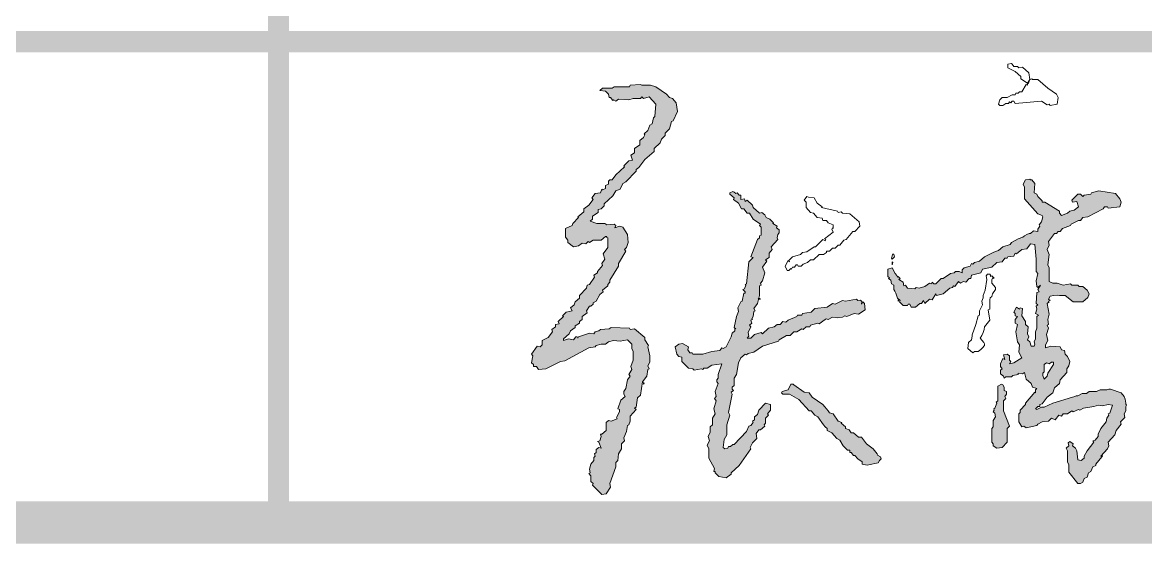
# Model space of a CAD drawing. Extents: x 1188826 to 1909461, y 608442 to 1651179.
# Drawn here: x 1861625 to 1863493, y 1017867 to 1018734 of the extents above; entities that cross this region are included whole.
import ezdxf

# ---------------------------------------------------------------- set-up
doc = ezdxf.new("R2010")
doc.units = 0
doc.header["$LTSCALE"] = 1000
doc.header["$MEASUREMENT"] = 0
doc.layers.add('WALL', color=9, linetype='Continuous', lineweight=40)
doc.layers.add('签名', color=7, linetype='Continuous', lineweight=18)
doc.layers.add('图框', color=140, linetype='Continuous')

# ---------------------------------------------------------------- blocks, each defined once
blk = doc.blocks.new('21414122312')
at = {"layer": '签名'}
h = blk.add_hatch(color=2, dxfattribs=at)
h.dxf.hatch_style = 1
h.paths.add_polyline_path([(5016, 7091.1), (5026.9, 7092.3), (5028.1, 7094.7), (5036.6, 7097.1), (5043.9, 7097.1), (5048.7, 7100.7), (5057.2, 7103.1), (5068.1, 7101.9), (5080.2, 7104.4), (5087.4, 7097.1), (5087.4, 7089.8), (5089.8, 7085), (5089.8, 7070.5), (5086.2, 7059.6), (5087.4, 7054.8), (5082.6, 7046.3), (5085, 7043.9), (5080.2, 7037.8), (5077.7, 7023.3), (5074.1, 7018.5), (5074.1, 7013.6), (5076.5, 7010), (5069.3, 7004), (5064.4, 6989.4), (5066.9, 6988.2), (5066.9, 6984.6), (5062, 6974.9), (5063.2, 6972.5), (5053.5, 6968.9), (5048.7, 6970.1), (5045.1, 6966.5), (5045.1, 6953.2), (5035.9, 6945.5), (5036.6, 6943.5), (5033.2, 6933.2), (5036.6, 6924.1), (5033, 6925.3), (5028.1, 6921.7), (5028.1, 6916.9), (5025.7, 6914.5), (5026.9, 6910.8), (5024.5, 6908.4), (5024.5, 6903.6), (5019.7, 6897.5), (5017.3, 6889), (5018.5, 6883), (5016, 6881.8), (5019.7, 6878.2), (5019.7, 6868.5), (5023.3, 6864.9), (5022.1, 6862.4), (5037.8, 6846.7), (5045.1, 6847.9), (5052.3, 6858.8), (5051.1, 6864.9), (5060.8, 6892.7), (5060.8, 6899.9), (5064.4, 6903.6), (5065.6, 6914.5), (5070.5, 6922.9), (5070.5, 6931.4), (5075.3, 6936.2), (5074.1, 6941.1), (5078.9, 6951.9), (5080.2, 6961.6), (5082.6, 6962.8), (5085, 6968.9), (5085, 6977.3), (5094.7, 6988.2), (5092.3, 6990.7), (5094.7, 6991.9), (5097.1, 7007.6), (5101.9, 7012.4), (5105.6, 7034.2), (5112.8, 7043.9), (5114, 7054.8), (5116.4, 7056), (5114, 7060.8), (5117.7, 7066.9), (5117.7, 7077.7), (5114, 7092.3), (5115.2, 7094.7), (5109.2, 7104.4), (5109.2, 7108), (5092.3, 7122.5), (5085, 7121.3), (5083.8, 7123.7), (5053.5, 7124.9), (5049.9, 7122.5), (5035.4, 7121.3), (5033, 7118.9), (5026.9, 7117.7), (5024.5, 7114), (5017.3, 7115.2), (4999.1, 7109.2), (4997.9, 7106.8), (4996.7, 7109.2), (4994.3, 7109.2), (4990.6, 7104.4), (4982.2, 7105.6), (4973.7, 7103.1), (4973.7, 7105.6), (4983.4, 7114), (4985.8, 7118.9), (4993.1, 7124.9), (4993.1, 7127.3), (5000.3, 7132.2), (5000.3, 7134.6), (5005.2, 7138.2), (5005.2, 7143.1), (5013.6, 7149.1), (5012.4, 7152.7), (5017.3, 7160), (5019.7, 7160), (5023.3, 7163.6), (5023.3, 7166), (5028.1, 7168.5), (5034.2, 7179.4), (5040.2, 7184.2), (5039, 7186.6), (5047.5, 7193.9), (5047.5, 7196.3), (5051.1, 7199.9), (5051.1, 7203.5), (5065.6, 7226.5), (5065.6, 7231.4), (5077.7, 7251.9), (5075.3, 7254.3), (5078.9, 7258), (5081.4, 7266.4), (5080.2, 7279.7), (5072.9, 7291.8), (5066.9, 7293.1), (5059.6, 7290.6), (5060.8, 7294.3), (5058.4, 7296.7), (5046.3, 7295.5), (5042.7, 7297.9), (5029.4, 7297.9), (5018.5, 7301.5), (5022.1, 7305.2), (5022.1, 7310), (5031.8, 7316), (5031.8, 7320.9), (5036.6, 7322.1), (5041.4, 7326.9), (5041.4, 7330.6), (5056, 7343.9), (5060.8, 7352.3), (5068.1, 7354.7), (5072.9, 7364.4), (5077.7, 7366.8), (5094.7, 7385), (5094.7, 7387.4), (5099.5, 7391), (5109.2, 7404.3), (5124.9, 7417.6), (5124.9, 7422.5), (5134.6, 7432.2), (5137, 7438.2), (5143.1, 7444.3), (5143.1, 7447.9), (5150.3, 7455.1), (5153.9, 7467.2), (5156.4, 7468.4), (5163.6, 7484.2), (5161.2, 7498.7), (5155.2, 7505.9), (5150.3, 7507.2), (5145.5, 7513.2), (5127.3, 7525.3), (5118.9, 7527.7), (5104.3, 7527.7), (5101.9, 7528.9), (5085, 7527.7), (5083.8, 7525.3), (5058.4, 7525.3), (5054.8, 7522.9), (5039, 7522.9), (5034.2, 7519.3), (5043.9, 7518), (5048.7, 7513.2), (5049.9, 7507.2), (5052.3, 7507.2), (5056, 7502.3), (5057.2, 7503.5), (5060.8, 7501.1), (5065.6, 7504.7), (5082.6, 7503.5), (5089.8, 7505.9), (5101.9, 7505.9), (5104.3, 7508.4), (5106.8, 7505.9), (5116.4, 7508.4), (5127.3, 7496.3), (5126.1, 7475.7), (5123.7, 7473.3), (5121.3, 7463.6), (5117.7, 7461.2), (5114, 7452.7), (5108, 7446.7), (5109.2, 7445.5), (5106.8, 7440.6), (5100.7, 7435.8), (5100.7, 7428.5), (5092.3, 7422.5), (5092.3, 7415.2), (5086.2, 7411.6), (5088.6, 7403.1), (5082.6, 7401.9), (5074.1, 7393.5), (5075.3, 7392.2), (5060.8, 7378.9), (5054.8, 7370.5), (5051.1, 7370.5), (5048.7, 7368.1), (5048.7, 7363.2), (5043.9, 7360.8), (5043.9, 7356), (5036.9, 7352.5), (5035.4, 7348.7), (5026.9, 7347.5), (5020.9, 7340.2), (5023.3, 7337.8), (5016, 7328.1), (5007.6, 7322.1), (5007.6, 7317.2), (4997.9, 7308.8), (4999.1, 7307.6), (4989.4, 7297.9), (4988.2, 7294.3), (4977.3, 7289.4), (4977.3, 7274.9), (4981, 7270.1), (4981, 7266.4), (4990.6, 7259.2), (4999.1, 7260.4), (5005.2, 7265.2), (5011.2, 7264), (5014.8, 7267.7), (5017.3, 7266.4), (5023.3, 7270.1), (5036.6, 7270.1), (5043.9, 7276.1), (5046.3, 7276.1), (5045.1, 7274.9), (5047.5, 7273.7), (5047.5, 7258), (5040.2, 7247.1), (5042.7, 7238.6), (5037.8, 7231.4), (5039, 7227.7), (5030.6, 7218.1), (5030.6, 7215.6), (5024.5, 7212), (5025.7, 7208.4), (5017.3, 7196.3), (5013.6, 7195.1), (5012.4, 7190.2), (5000.3, 7178.1), (5000.3, 7173.3), (4993.1, 7167.3), (4991.9, 7162.4), (4985.8, 7157.6), (4988.2, 7152.7), (4978.6, 7150.3), (4972.5, 7144.3), (4973.7, 7143.1), (4965.2, 7134.6), (4966.5, 7131), (4960.4, 7129.8), (4960.4, 7126.1), (4954.4, 7121.3), (4955.6, 7117.7), (4948.3, 7108), (4938.6, 7103.1), (4938.6, 7095.9), (4935, 7092.3), (4930.2, 7093.5), (4920.5, 7080.2), (4922.9, 7077.7), (4920.5, 7065.7), (4924.1, 7063.2), (4924.1, 7059.6), (4929, 7059.6), (4932.6, 7054.8), (4944.7, 7056), (4968.9, 7068.1), (4976.1, 7069.3)])
h = blk.add_hatch(color=2, dxfattribs=at)
h.dxf.hatch_style = 1
h.paths.add_polyline_path([(5796.7, 7284.6), (5800.3, 7284.6), (5804, 7289.4), (5817.3, 7294.3), (5818.5, 7296.7), (5830.6, 7302.7), (5834.2, 7302.7), (5837.8, 7307.6), (5846.3, 7308.8), (5871.7, 7322.1), (5874.1, 7325.7), (5879, 7325.7), (5880.2, 7323.3), (5899.5, 7325.7), (5901.9, 7333), (5899.5, 7339), (5892.3, 7347.5), (5864.4, 7352.3), (5852.3, 7348.7), (5851.1, 7346.3), (5840.2, 7345.1), (5837.8, 7342.6), (5834.2, 7346.3), (5829.4, 7346.3), (5819.7, 7336.6), (5820.9, 7333), (5828.2, 7334.2), (5830.6, 7325.7), (5823.3, 7319.7), (5816.1, 7318.5), (5812.4, 7314.8), (5802.7, 7311.2), (5799.1, 7314.8), (5799.1, 7318.5), (5774.9, 7333), (5770.1, 7333), (5770.1, 7335.4), (5762.8, 7342.6), (5761.6, 7346.3), (5756.8, 7348.7), (5758, 7364.4), (5753.2, 7370.5), (5750.7, 7370.5), (5749.5, 7371.7), (5742.3, 7370.5), (5738.6, 7363.2), (5741.1, 7358.4), (5741.1, 7339), (5762.8, 7313.6), (5770.1, 7311.2), (5771.3, 7308.8), (5768.9, 7300.3), (5765.3, 7295.5), (5766.5, 7293.1), (5762.8, 7288.2), (5762.8, 7284.6), (5755.6, 7285.8), (5750.7, 7281), (5748.8, 7281.1), (5744.7, 7279.7), (5741.1, 7277.3), (5737.9, 7275.1), (5730.2, 7272.5), (5719.3, 7266.4), (5716.9, 7262.8), (5704.8, 7259.2), (5697.5, 7253.1), (5695.8, 7252.3), (5692.5, 7251.4), (5689, 7249.5), (5674.5, 7242.3), (5666.1, 7235), (5657.6, 7232.6), (5655.2, 7230.2), (5652.8, 7231.4), (5650.3, 7226.5), (5640.7, 7224.1), (5637, 7220.5), (5637, 7215.6), (5632.2, 7218.1), (5626.1, 7218.1), (5623.7, 7215.6), (5617.7, 7214.4), (5605.6, 7206), (5602, 7206), (5593.5, 7197.5), (5589.9, 7197.5), (5587.4, 7199.9), (5586.2, 7197.5), (5582.6, 7198.7), (5575.3, 7192.7), (5565.7, 7190.2), (5560.8, 7191.4), (5558.4, 7189), (5546.3, 7190.2), (5542.7, 7195.1), (5540.3, 7193.9), (5539.1, 7199.9), (5534.7, 7203.8), (5534.2, 7206), (5530.6, 7209.6), (5529.4, 7208.4), (5528.3, 7211.5), (5525.8, 7214.4), (5520.9, 7224.1), (5513.7, 7221.7), (5513.7, 7209.6), (5516.1, 7207.2), (5514.9, 7206), (5518.5, 7203.5), (5519.7, 7197.5), (5523.3, 7195.1), (5523.3, 7187.8), (5525.5, 7184.6), (5527, 7181.8), (5529.4, 7173.3), (5534.2, 7169.7), (5533, 7167.3), (5539.1, 7161.2), (5546.3, 7161.2), (5547.5, 7163.6), (5549.9, 7163.6), (5552.4, 7158.8), (5559.6, 7158.8), (5566.9, 7164.8), (5569.3, 7164.8), (5572.9, 7169.7), (5575.3, 7164.8), (5582.6, 7172.1), (5587.4, 7170.9), (5593.5, 7180.6), (5594.7, 7178.1), (5605.6, 7180.6), (5616.5, 7190.2), (5621.3, 7191.4), (5622.5, 7193.9), (5624.9, 7192.7), (5631, 7201.1), (5634.6, 7198.7), (5639.5, 7201.1), (5643.1, 7199.9), (5649.1, 7206), (5651.5, 7206), (5652.8, 7212), (5668.5, 7215.6), (5670.9, 7221.7), (5686.6, 7225.3), (5695.1, 7232.6), (5703.6, 7233.8), (5708.4, 7239.8), (5712, 7239.8), (5713.2, 7242.3), (5722.9, 7243.5), (5725.3, 7248.3), (5727.8, 7247.1), (5736.2, 7254.3), (5744.7, 7255.6), (5750.7, 7264), (5758, 7262.8), (5760.4, 7238.6), (5760.4, 7218.1), (5762.8, 7214.4), (5760.4, 7202.3), (5761.6, 7192.7), (5762.8, 7191.4), (5767.7, 7195.1), (5762.8, 7187.8), (5765.3, 7184.2), (5761.6, 7183), (5760.4, 7164.8), (5762.8, 7162.4), (5760.4, 7160), (5761.6, 7155.2), (5759.2, 7147.9), (5764, 7145.5), (5761.6, 7143.1), (5761.6, 7123.7), (5759.2, 7117.7), (5759.2, 7105.6), (5756.8, 7100.7), (5758, 7097.1), (5756.8, 7093.5), (5751.9, 7093.5), (5749.5, 7100.7), (5745.9, 7104.4), (5748.3, 7109.2), (5745.9, 7114), (5747.1, 7126.1), (5742.3, 7129.8), (5742.3, 7134.6), (5736.2, 7144.3), (5737.4, 7156.4), (5733.8, 7157.6), (5732.6, 7155.2), (5727.8, 7158.8), (5722.9, 7150.3), (5725.3, 7147.9), (5725.3, 7144.3), (5729, 7143.1), (5725.3, 7138.2), (5725.3, 7132.2), (5729, 7129.8), (5726.5, 7117.7), (5729, 7100.7), (5732.6, 7095.9), (5731.4, 7083.8), (5736.2, 7074.1), (5722.9, 7065.7), (5715.7, 7064.4), (5718.1, 7068.1), (5715.7, 7070.5), (5715.7, 7077.7), (5712, 7080.2), (5706, 7079), (5708.4, 7071.7), (5704.8, 7072.9), (5701.1, 7064.4), (5701.1, 7059.6), (5703.6, 7056), (5701.1, 7053.6), (5701.1, 7047.5), (5706, 7043.9), (5707.2, 7040.2), (5709.6, 7042.7), (5719.3, 7042.7), (5721.7, 7045.1), (5730.2, 7046.3), (5730.2, 7048.7), (5737.4, 7047.5), (5741.1, 7049.9), (5743.5, 7039), (5751.9, 7031.8), (5754.4, 7025.7), (5761.6, 7023.3), (5759.2, 7020.9), (5759, 7019.6), (5757.9, 7017.1), (5758, 7017.3), (5759.2, 7016.1), (5757.9, 7017.1), (5742.3, 6999.1), (5742.3, 6996.7), (5733.8, 6987), (5733.8, 6983.4), (5731.4, 6981), (5731.4, 6967.7), (5736.2, 6959.2), (5739.9, 6960.4), (5743.5, 6958), (5761.6, 6961.6), (5762.8, 6964), (5770.1, 6967.7), (5781, 6968.9), (5785.8, 6973.7), (5791.9, 6971.3), (5797.9, 6978.6), (5802.7, 6977.3), (5805.2, 6981), (5812.4, 6981), (5819.7, 6985.8), (5822.1, 6984.6), (5830.6, 6988.2), (5833, 6987), (5839, 6990.7), (5854.8, 6992.9), (5854.8, 6993.1), (5854.9, 6992.9), (5856, 6993.1), (5864, 6995.6), (5870.5, 6994.3), (5880.2, 6996.7), (5887.4, 6995.5), (5882.6, 6982.2), (5880.2, 6981), (5881.4, 6978.6), (5877.7, 6973.7), (5876.5, 6967.7), (5868.1, 6956.8), (5863.2, 6947.1), (5863.2, 6943.5), (5858.4, 6937.4), (5854.8, 6936.2), (5856, 6933.8), (5845.1, 6919.3), (5840.2, 6910.8), (5840.2, 6907.2), (5835.4, 6903.6), (5829.4, 6904.8), (5828.2, 6919.3), (5825.7, 6924.1), (5820.9, 6927.8), (5822.1, 6931.4), (5816.1, 6935), (5813.6, 6932.6), (5814.8, 6927.8), (5810, 6924.1), (5812.4, 6919.3), (5812.4, 6901.1), (5814.8, 6896.3), (5814.8, 6884.2), (5829.4, 6864.9), (5834.2, 6864.9), (5837.8, 6867.3), (5840.2, 6873.3), (5845.1, 6875.7), (5847.5, 6883), (5851.1, 6885.4), (5854.8, 6892.7), (5859.6, 6895.1), (5859.6, 6897.5), (5869.3, 6909.6), (5868.1, 6910.8), (5879, 6922.9), (5881.4, 6927.8), (5880.2, 6933.8), (5891.1, 6945.9), (5893.5, 6953.2), (5901.9, 6964), (5900.7, 6967.7), (5908, 6974.9), (5906.8, 6981), (5909.2, 6985.8), (5909.2, 6993.1), (5910.4, 6995.4), (5909.6, 6997.3), (5909.2, 6999.1), (5908.4, 7005.3), (5906.8, 7010), (5901.9, 7016.1), (5883.8, 7022.1), (5881.4, 7022.1), (5878.1, 7020.9), (5876.5, 7020.9), (5866.9, 7020.9), (5860.8, 7018.5), (5848.7, 7018.5), (5843.9, 7014.8), (5836.6, 7014.8), (5829.4, 7011.2), (5828.5, 7011), (5826.9, 7011.2), (5823.2, 7009.3), (5820.9, 7008.8), (5788.2, 6999.1), (5773.7, 6991.9), (5768.9, 6991.9), (5761.6, 6988.2), (5759.2, 6989.4), (5762.8, 6993.1), (5766.5, 6993.1), (5766.5, 6996.7), (5770.1, 6997.9), (5778.6, 7008.8), (5788.2, 7016.1), (5790.7, 7024.5), (5799.1, 7031.8), (5800.3, 7037.8), (5811.2, 7049.9), (5811.2, 7056), (5814.8, 7060.8), (5816.1, 7068.1), (5812.4, 7076.5), (5808.8, 7080.2), (5807.6, 7086.2), (5802.7, 7087.4), (5800.3, 7092.3), (5784.6, 7093.5), (5776.1, 7091.1), (5776.1, 7095.9), (5779.8, 7103.1), (5777.3, 7112.8), (5781, 7123.7), (5778.6, 7128.5), (5781, 7129.8), (5779.8, 7138.2), (5782.2, 7146.7), (5778.6, 7164.8), (5782.2, 7167.3), (5783.4, 7169.7), (5781, 7172.1), (5783.4, 7176.9), (5789.7, 7178.1), (5795.6, 7178.6), (5799.1, 7178.1), (5808.8, 7178.1), (5822.1, 7167.3), (5837.8, 7167.3), (5846.3, 7174.5), (5848.7, 7180.6), (5845.1, 7186.6), (5837.8, 7192.7), (5831.8, 7192.7), (5829.4, 7195.1), (5819.7, 7195.1), (5817.3, 7197.5), (5805.2, 7195.1), (5795.5, 7198.7), (5788.2, 7198.7), (5782.2, 7201.1), (5782.2, 7224.1), (5779.8, 7228.9), (5782.2, 7245.9), (5778.6, 7254.3), (5782.2, 7261.6), (5781, 7267.7), (5790.7, 7281), (5794.3, 7281)])
h.paths.add_polyline_path([(5789.4, 7066.9), (5789.4, 7063.2), (5779.8, 7048.7), (5778.6, 7043.9), (5773.7, 7039), (5771.3, 7045.1), (5771.3, 7048.7), (5773.7, 7051.1), (5773.7, 7063.2), (5777.3, 7065.7), (5782.2, 7064.4), (5785.8, 7066.9)], flags=16)
h = blk.add_hatch(color=2, dxfattribs=at)
h.dxf.hatch_style = 1
h.paths.add_polyline_path([(5244.7, 7092.3), (5239.8, 7089.8), (5237.4, 7091.1), (5233.8, 7086.2), (5220.5, 7085), (5206, 7080.2), (5189, 7080.2), (5187.8, 7082.6), (5184.2, 7082.6), (5180.6, 7087.4), (5181.8, 7092.3), (5172.1, 7098.3), (5166, 7097.1), (5160, 7092.3), (5162.4, 7080.2), (5166, 7076.5), (5170.9, 7075.3), (5170.9, 7068.1), (5181.8, 7057.2), (5189, 7056), (5191.4, 7053.6), (5203.5, 7056), (5206, 7054.8), (5207.2, 7057.2), (5213.2, 7057.2), (5220.5, 7062), (5237.4, 7064.4), (5231.4, 7046.3), (5231.4, 7040.2), (5228.9, 7037.8), (5228.9, 7034.2), (5231.4, 7031.8), (5226.5, 7018.5), (5227.7, 7010), (5225.3, 7006.4), (5227.7, 7002.8), (5224.1, 6989.4), (5226.5, 6981), (5221.7, 6973.7), (5221.7, 6962.8), (5218.1, 6959.2), (5218.1, 6950.7), (5214.4, 6943.5), (5216.8, 6936.2), (5213.2, 6929), (5215.6, 6922.9), (5215.6, 6907.2), (5225.3, 6890.3), (5224.1, 6885.4), (5226.5, 6885.4), (5226.5, 6883), (5232.6, 6877), (5244.7, 6874.5), (5253.1, 6880.6), (5253.1, 6883), (5266.4, 6895.1), (5285.8, 6922.9), (5284.6, 6925.3), (5288.2, 6932.6), (5295.5, 6939.9), (5294.3, 6948.3), (5299.1, 6954.4), (5301.5, 6954.4), (5308.8, 6960.4), (5307.6, 6962.8), (5310, 6965.3), (5310, 6973.7), (5314.8, 6978.6), (5313.6, 6981), (5318.4, 6987), (5318.4, 6996.7), (5310, 6999.1), (5299.1, 6987), (5296.7, 6979.8), (5291.8, 6976.1), (5291.8, 6971.3), (5288.2, 6968.9), (5289.4, 6966.5), (5285.8, 6961.6), (5282.2, 6960.4), (5278.5, 6951.9), (5258, 6930.2), (5255.5, 6930.2), (5251.9, 6926.5), (5248.3, 6926.5), (5247.1, 6924.1), (5242.2, 6922.9), (5239.8, 6925.3), (5241, 6938.6), (5245.9, 6945.9), (5245.9, 6962.8), (5250.7, 6978.6), (5248.3, 6983.4), (5254.3, 7013.6), (5253.1, 7017.3), (5256.8, 7019.7), (5254.3, 7022.1), (5254.3, 7025.7), (5258, 7028.2), (5258, 7040.2), (5261.6, 7046.3), (5265.2, 7065.7), (5268.9, 7074.1), (5276.1, 7080.2), (5278.5, 7079), (5281, 7081.4), (5290.6, 7083.8), (5305.1, 7093.5), (5331.8, 7101.9), (5333, 7104.4), (5345.1, 7111.6), (5351.1, 7111.6), (5357.2, 7117.7), (5362, 7117.7), (5370.5, 7122.5), (5372.9, 7121.3), (5377.7, 7126.1), (5383.8, 7126.1), (5385, 7128.5), (5397.1, 7132.2), (5399.5, 7131), (5410.5, 7139.2), (5414, 7138.2), (5421.3, 7141.9), (5429.7, 7140.6), (5438.2, 7141.9), (5441.8, 7144.3), (5445.5, 7143.1), (5457.6, 7147.9), (5464.8, 7146.7), (5475.7, 7154), (5474.5, 7164.8), (5472.1, 7167.3), (5469.6, 7163.6), (5470.2, 7167.7), (5467.8, 7170.1), (5463.6, 7169.7), (5461.2, 7172.1), (5443, 7168.5), (5438.2, 7169.7), (5426.1, 7163.6), (5421.3, 7164.8), (5412.8, 7158.8), (5392.2, 7156.4), (5386.2, 7150.3), (5371.7, 7147.9), (5370.5, 7145.5), (5363.2, 7145.5), (5362, 7143.1), (5347.5, 7137), (5343.8, 7133.4), (5339, 7134.6), (5334.2, 7129.8), (5329.3, 7129.8), (5324.5, 7126.1), (5314.8, 7123.7), (5305.1, 7114), (5302.7, 7116.5), (5291.8, 7112.8), (5285.8, 7106.8), (5279.7, 7106.8), (5282.2, 7110.4), (5281, 7116.5), (5285.8, 7126.1), (5283.4, 7128.5), (5287, 7132.2), (5285.8, 7137), (5288.2, 7138.2), (5287, 7139.4), (5289.4, 7143.1), (5290.6, 7151.5), (5293, 7152.7), (5290.6, 7156.4), (5296.7, 7164.8), (5298.7, 7172.1), (5297.9, 7172.1), (5298.9, 7173.2), (5300.3, 7178.1), (5300.3, 7193.9), (5302.7, 7195.1), (5301.5, 7198.7), (5305.1, 7202.3), (5308.8, 7215.6), (5305.1, 7225.3), (5312.4, 7235), (5310, 7237.4), (5316, 7241), (5316, 7248.3), (5320.9, 7254.3), (5319.7, 7259.2), (5330.5, 7271.3), (5329.3, 7273.7), (5330.5, 7279.7), (5333, 7282.2), (5333, 7287), (5328.1, 7290.6), (5329.3, 7293.1), (5322.1, 7297.9), (5323.3, 7299.1), (5317.2, 7305.2), (5311.2, 7307.6), (5308.8, 7312.4), (5303.9, 7316), (5300.3, 7314.8), (5289.4, 7324.5), (5288.2, 7328.1), (5279.7, 7336.6), (5276.1, 7334.2), (5274.9, 7339), (5268.9, 7337.8), (5268.9, 7345.1), (5266.4, 7345.1), (5262.8, 7348.7), (5260.4, 7347.5), (5258, 7349.9), (5255.5, 7351.1), (5250.7, 7348.7), (5250.7, 7346.3), (5258, 7340.2), (5256.8, 7337.8), (5265.2, 7331.8), (5270.1, 7322.1), (5273.7, 7322.1), (5279.7, 7314.8), (5283.4, 7314.8), (5289.4, 7305.2), (5301.5, 7296.7), (5300.3, 7294.3), (5302.7, 7291.8), (5302.7, 7278.5), (5300.3, 7277.3), (5300.3, 7273.7), (5296.7, 7271.3), (5285.8, 7242.3), (5289.4, 7241), (5282.2, 7233.8), (5278.5, 7197.5), (5276.1, 7196.3), (5277.3, 7195.1), (5273.9, 7186.4), (5276.1, 7184.2), (5276.1, 7181.8), (5273.7, 7181.8), (5271.3, 7168.5), (5268.9, 7167.3), (5264, 7157.6), (5265.2, 7151.5), (5261.6, 7143.1), (5258, 7124.9), (5259.2, 7123.7), (5259.2, 7118.9), (5254.3, 7115.2), (5253.1, 7109.2)])
h = blk.add_hatch(color=2, dxfattribs=at)
h.dxf.hatch_style = 1
h.paths.add_polyline_path([(5433.4, 6937.4), (5439.4, 6927.8), (5446.7, 6920.5), (5450.3, 6920.5), (5450.3, 6916.9), (5452.7, 6916.9), (5456.3, 6912), (5458.8, 6912), (5463.6, 6906), (5470.9, 6901.1), (5470.9, 6897.5), (5479.1, 6895.7), (5484.2, 6896.6), (5494.5, 6899.1), (5497.7, 6899.7), (5499.9, 6903.6), (5502.3, 6906), (5501.1, 6909.6), (5496.6, 6912.2), (5495.8, 6914.5), (5493.6, 6917.4), (5489, 6922.9), (5478.1, 6931.4), (5469.6, 6942.3), (5464.8, 6942.3), (5456.3, 6949.5), (5452.7, 6949.5), (5449.1, 6954.4), (5443, 6956.8), (5443, 6959.2), (5435.8, 6965.3), (5437, 6966.5), (5430.9, 6968.9), (5422.5, 6981), (5416.7, 6982.6), (5414, 6985.8), (5408.5, 6992.6), (5405.5, 6996.7), (5387.4, 7008.8), (5382.6, 7016.1), (5374.1, 7017.3), (5355.5, 7030.6), (5352.3, 7030.6), (5347.5, 7020.9), (5337.8, 7018.5), (5336.6, 7016.1), (5339, 7013.6), (5349.9, 7013.6), (5365.6, 7005.2), (5382.6, 6985.8), (5386.2, 6985.8), (5392.2, 6978.6), (5397.1, 6976.1), (5406.7, 6962.8), (5409.3, 6959.7), (5412.8, 6956.8), (5412.8, 6953.2), (5420.1, 6949.5), (5428.5, 6939.9)])
h = blk.add_hatch(color=2, dxfattribs=at)
h.dxf.hatch_style = 1
h.paths.add_polyline_path([(5689, 6959.2), (5686.6, 6956.8), (5686.6, 6933.8), (5689, 6931.4), (5689, 6927.8), (5695.1, 6924.1), (5703.6, 6925.3), (5712, 6933.8), (5712, 6956.8), (5715.7, 6960.4), (5706, 6985.8), (5706, 7002.8), (5709.6, 7006.4), (5708.4, 7010), (5710.8, 7013.6), (5710.8, 7018.5), (5707.2, 7019.7), (5707.2, 7025.7), (5704.8, 7029.4), (5702.4, 7030.6), (5696.3, 7026.9), (5696.3, 7002.8), (5693.9, 7000.3), (5695.1, 6999.1), (5690.1, 6987.5), (5690.3, 6987), (5689, 6984.6), (5691.5, 6982.2), (5692.7, 6976.1), (5689, 6970.1)])
at = {"layer": '图框'}
for points, const_width in [([(4500, 6816.5), (4500, 13216.5)], 35), ([(4500, 6800.3), (4500, 13200.3)], 35), ([(0, 7600.3), (7000, 7600.3)], 35), ([(0, 6800.3), (7000, 6800.3)], 70)]:
    blk.add_lwpolyline(points, dxfattribs=dict(at, const_width=const_width))
at = {"layer": '签名', "color": 2, "elevation": 9704994.5}
for points in [[(5720.5, 7562.8), (5719.3, 7564), (5713.2, 7562.8), (5713.2, 7556.7), (5725.3, 7550.7), (5735, 7542.2), (5735, 7538.6), (5745.9, 7531.3), (5749.5, 7537.4), (5748.3, 7548.3), (5737.4, 7558), (5731.4, 7556.7), (5729, 7559.2), (5722.9, 7559.2), (5720.5, 7562.8)], [(5754.4, 7537.4), (5753.2, 7538.6), (5749.5, 7537.4), (5747.1, 7530.1), (5745.9, 7531.3), (5745.9, 7527.7), (5743.5, 7528.9), (5736.2, 7516.8), (5732.6, 7516.8), (5730.2, 7514.4), (5726.5, 7514.4), (5725.3, 7512), (5720.5, 7512), (5712, 7507.2), (5703.6, 7507.2), (5699.9, 7503.5), (5697.5, 7496.3), (5699.9, 7493.8), (5704.8, 7493.8), (5709.6, 7497.5), (5714.4, 7497.5), (5715.7, 7499.9), (5718.1, 7498.7), (5720.5, 7501.1), (5722.9, 7501.1), (5725.3, 7497.5), (5768.9, 7501.1), (5778.6, 7495.1), (5782.2, 7496.3), (5783.4, 7493.8), (5795.5, 7496.3), (5796.7, 7507.2), (5794.3, 7513.2), (5779.8, 7522.9), (5762.8, 7537.4), (5754.4, 7537.4)], [(5104.3, 7527.7), (5101.9, 7528.9), (5085, 7527.7), (5083.8, 7525.3), (5058.4, 7525.3), (5054.8, 7522.9), (5039, 7522.9), (5034.2, 7519.3), (5043.9, 7518), (5048.7, 7513.2), (5049.9, 7507.2), (5052.3, 7507.2), (5056, 7502.3), (5057.2, 7503.5), (5060.8, 7501.1), (5065.6, 7504.7), (5082.6, 7503.5), (5089.8, 7505.9), (5101.9, 7505.9), (5104.3, 7508.4), (5106.8, 7505.9), (5116.4, 7508.4), (5127.3, 7496.3), (5126.1, 7475.7), (5123.7, 7473.3), (5121.3, 7463.6), (5117.7, 7461.2), (5114, 7452.7), (5108, 7446.7), (5109.2, 7445.5), (5106.8, 7440.6), (5100.7, 7435.8), (5100.7, 7428.5), (5092.3, 7422.5), (5092.3, 7415.2), (5086.2, 7411.6), (5088.6, 7403.1), (5082.6, 7401.9), (5074.1, 7393.5), (5075.3, 7392.2), (5060.8, 7378.9), (5054.8, 7370.5), (5051.1, 7370.5), (5048.7, 7368.1), (5048.7, 7363.2), (5043.9, 7360.8), (5043.9, 7356), (5039, 7353.5), (5037.8, 7354.7), (5035.4, 7348.7), (5026.9, 7347.5), (5020.9, 7340.2), (5023.3, 7337.8), (5016, 7328.1), (5007.6, 7322.1), (5007.6, 7317.2), (4997.9, 7308.8), (4999.1, 7307.6), (4989.4, 7297.9), (4988.2, 7294.3), (4977.3, 7289.4), (4977.3, 7274.9), (4981, 7270.1), (4981, 7266.4), (4990.6, 7259.2), (4999.1, 7260.4), (5005.2, 7265.2), (5011.2, 7264), (5014.8, 7267.7), (5017.3, 7266.4), (5023.3, 7270.1), (5036.6, 7270.1), (5043.9, 7276.1), (5046.3, 7276.1), (5045.1, 7274.9), (5047.5, 7273.7), (5047.5, 7258), (5040.2, 7247.1), (5042.7, 7238.6), (5037.8, 7231.4), (5039, 7227.7), (5030.6, 7218.1), (5030.6, 7215.6), (5024.5, 7212), (5025.7, 7208.4), (5017.3, 7196.3), (5013.6, 7195.1), (5012.4, 7190.2), (5000.3, 7178.1), (5000.3, 7173.3), (4993.1, 7167.3), (4991.9, 7162.4), (4985.8, 7157.6), (4988.2, 7152.7), (4978.6, 7150.3), (4972.5, 7144.3), (4973.7, 7143.1), (4965.2, 7134.6), (4966.5, 7131), (4960.4, 7129.8), (4960.4, 7126.1), (4954.4, 7121.3), (4955.6, 7117.7), (4948.3, 7108), (4938.6, 7103.1), (4938.6, 7095.9), (4935, 7092.3), (4930.2, 7093.5), (4920.5, 7080.2), (4922.9, 7077.7), (4920.5, 7065.7), (4924.1, 7063.2), (4924.1, 7059.6), (4929, 7059.6), (4932.6, 7054.8), (4944.7, 7056), (4968.9, 7068.1), (4976.1, 7069.3), (5016, 7091.1), (5026.9, 7092.3), (5028.1, 7094.7), (5036.6, 7097.1), (5043.9, 7097.1), (5048.7, 7100.7), (5057.2, 7103.1), (5068.1, 7101.9), (5080.2, 7104.4), (5087.4, 7097.1), (5087.4, 7089.8), (5089.8, 7085), (5089.8, 7070.5), (5086.2, 7059.6), (5087.4, 7054.8), (5082.6, 7046.3), (5085, 7043.9), (5080.2, 7037.8), (5077.7, 7023.3), (5074.1, 7018.5), (5074.1, 7013.6), (5076.5, 7010), (5069.3, 7004), (5064.4, 6989.4), (5066.9, 6988.2), (5066.9, 6984.6), (5062, 6974.9), (5063.2, 6972.5), (5053.5, 6968.9), (5048.7, 6970.1), (5045.1, 6966.5), (5045.1, 6953.2), (5037.8, 6947.1), (5035.4, 6947.1), (5036.6, 6943.5), (5034.2, 6936.2), (5030.6, 6935), (5033, 6933.8), (5036.6, 6924.1), (5033, 6925.3), (5028.1, 6921.7), (5028.1, 6916.9), (5025.7, 6914.5), (5026.9, 6910.8), (5024.5, 6908.4), (5024.5, 6903.6), (5019.7, 6897.5), (5017.3, 6889), (5018.5, 6883), (5016, 6881.8), (5019.7, 6878.2), (5019.7, 6868.5), (5023.3, 6864.9), (5022.1, 6862.4), (5037.8, 6846.7), (5045.1, 6847.9), (5052.3, 6858.8), (5051.1, 6864.9), (5060.8, 6892.7), (5060.8, 6899.9), (5064.4, 6903.6), (5065.6, 6914.5), (5070.5, 6922.9), (5070.5, 6931.4), (5075.3, 6936.2), (5074.1, 6941.1), (5078.9, 6951.9), (5080.2, 6961.6), (5082.6, 6962.8), (5085, 6968.9), (5085, 6977.3), (5094.7, 6988.2), (5092.3, 6990.7), (5094.7, 6991.9), (5097.1, 7007.6), (5101.9, 7012.4), (5105.6, 7034.2), (5112.8, 7043.9), (5114, 7054.8), (5116.4, 7056), (5114, 7060.8), (5117.7, 7066.9), (5117.7, 7077.7), (5114, 7092.3), (5115.2, 7094.7), (5109.2, 7104.4), (5109.2, 7108), (5092.3, 7122.5), (5085, 7121.3), (5083.8, 7123.7), (5053.5, 7124.9), (5049.9, 7122.5), (5035.4, 7121.3), (5033, 7118.9), (5026.9, 7117.7), (5024.5, 7114), (5017.3, 7115.2), (4999.1, 7109.2), (4997.9, 7106.8), (4996.7, 7109.2), (4994.3, 7109.2), (4990.6, 7104.4), (4982.2, 7105.6), (4973.7, 7103.1), (4973.7, 7105.6), (4983.4, 7114), (4985.8, 7118.9), (4993.1, 7124.9), (4993.1, 7127.3), (5000.3, 7132.2), (5000.3, 7134.6), (5005.2, 7138.2), (5005.2, 7143.1), (5013.6, 7149.1), (5012.4, 7152.7), (5017.3, 7160), (5019.7, 7160), (5023.3, 7163.6), (5023.3, 7166), (5028.1, 7168.5), (5034.2, 7179.4), (5040.2, 7184.2), (5039, 7186.6), (5047.5, 7193.9), (5047.5, 7196.3), (5051.1, 7199.9), (5051.1, 7203.5), (5065.6, 7226.5), (5065.6, 7231.4), (5077.7, 7251.9), (5075.3, 7254.3), (5078.9, 7258), (5081.4, 7266.4), (5080.2, 7279.7), (5072.9, 7291.8), (5066.9, 7293.1), (5059.6, 7290.6), (5060.8, 7294.3), (5058.4, 7296.7), (5046.3, 7295.5), (5042.7, 7297.9), (5029.4, 7297.9), (5018.5, 7301.5), (5022.1, 7305.2), (5022.1, 7310), (5031.8, 7316), (5031.8, 7320.9), (5036.6, 7322.1), (5041.4, 7326.9), (5041.4, 7330.6), (5056, 7343.9), (5060.8, 7352.3), (5068.1, 7354.7), (5072.9, 7364.4), (5077.7, 7366.8), (5094.7, 7385), (5094.7, 7387.4), (5099.5, 7391), (5109.2, 7404.3), (5124.9, 7417.6), (5124.9, 7422.5), (5134.6, 7432.2), (5137, 7438.2), (5143.1, 7444.3), (5143.1, 7447.9), (5150.3, 7455.1), (5153.9, 7467.2), (5156.4, 7468.4), (5163.6, 7484.2), (5161.2, 7498.7), (5155.2, 7505.9), (5150.3, 7507.2), (5145.5, 7513.2), (5127.3, 7525.3), (5118.9, 7527.7), (5104.3, 7527.7)], [(5750.7, 7370.5), (5749.5, 7371.7), (5742.3, 7370.5), (5738.6, 7363.2), (5741.1, 7358.4), (5741.1, 7339), (5762.8, 7313.6), (5770.1, 7311.2), (5771.3, 7308.8), (5768.9, 7300.3), (5765.3, 7295.5), (5766.5, 7293.1), (5762.8, 7288.2), (5762.8, 7284.6), (5755.6, 7285.8), (5750.7, 7281), (5748.8, 7281.1), (5744.7, 7279.7), (5741.1, 7277.3), (5737.9, 7275.1), (5730.2, 7272.5), (5719.3, 7266.4), (5716.9, 7262.8), (5704.8, 7259.2), (5697.5, 7253.1), (5695.8, 7252.3), (5692.5, 7251.4), (5689, 7249.5), (5674.5, 7242.3), (5666.1, 7235), (5657.6, 7232.6), (5655.2, 7230.2), (5652.8, 7231.4), (5650.3, 7226.5), (5640.7, 7224.1), (5637, 7220.5), (5637, 7215.6), (5632.2, 7218.1), (5626.1, 7218.1), (5623.7, 7215.6), (5617.7, 7214.4), (5605.6, 7206), (5602, 7206), (5593.5, 7197.5), (5589.9, 7197.5), (5587.4, 7199.9), (5586.2, 7197.5), (5582.6, 7198.7), (5575.3, 7192.7), (5565.7, 7190.2), (5560.8, 7191.4), (5558.4, 7189), (5546.3, 7190.2), (5542.7, 7195.1), (5540.3, 7193.9), (5539.1, 7199.9), (5531.8, 7204.8), (5534.2, 7206), (5530.6, 7209.6), (5529.4, 7208.4), (5528.3, 7211.5), (5525.8, 7214.4), (5520.9, 7224.1), (5513.7, 7221.7), (5513.7, 7209.6), (5516.1, 7207.2), (5514.9, 7206), (5518.5, 7203.5), (5519.7, 7197.5), (5523.3, 7195.1), (5523.3, 7187.8), (5525.3, 7185), (5527, 7181.8), (5529.4, 7173.3), (5534.2, 7169.7), (5533, 7167.3), (5539.1, 7161.2), (5546.3, 7161.2), (5547.5, 7163.6), (5549.9, 7163.6), (5552.4, 7158.8), (5559.6, 7158.8), (5566.9, 7164.8), (5569.3, 7164.8), (5572.9, 7169.7), (5575.3, 7164.8), (5582.6, 7172.1), (5587.4, 7170.9), (5593.5, 7180.6), (5594.7, 7178.1), (5605.6, 7180.6), (5616.5, 7190.2), (5621.3, 7191.4), (5622.5, 7193.9), (5624.9, 7192.7), (5631, 7201.1), (5634.6, 7198.7), (5639.5, 7201.1), (5643.1, 7199.9), (5649.1, 7206), (5651.5, 7206), (5652.8, 7212), (5668.5, 7215.6), (5670.9, 7221.7), (5686.6, 7225.3), (5695.1, 7232.6), (5703.6, 7233.8), (5708.4, 7239.8), (5712, 7239.8), (5713.2, 7242.3), (5722.9, 7243.5), (5725.3, 7248.3), (5727.8, 7247.1), (5736.2, 7254.3), (5744.7, 7255.6), (5750.7, 7264), (5758, 7262.8), (5760.4, 7238.6), (5760.4, 7218.1), (5762.8, 7214.4), (5760.4, 7202.3), (5761.6, 7192.7), (5762.8, 7191.4), (5767.7, 7195.1), (5762.8, 7187.8), (5765.3, 7184.2), (5761.6, 7183), (5760.4, 7164.8), (5762.8, 7162.4), (5760.4, 7160), (5761.6, 7155.2), (5759.2, 7147.9), (5764, 7145.5), (5761.6, 7143.1), (5761.6, 7123.7), (5759.2, 7117.7), (5759.2, 7105.6), (5756.8, 7100.7), (5758, 7097.1), (5756.8, 7093.5), (5751.9, 7093.5), (5749.5, 7100.7), (5745.9, 7104.4), (5748.3, 7109.2), (5745.9, 7114), (5747.1, 7126.1), (5742.3, 7129.8), (5742.3, 7134.6), (5736.2, 7144.3), (5737.4, 7156.4), (5733.8, 7157.6), (5732.6, 7155.2), (5727.8, 7158.8), (5722.9, 7150.3), (5725.3, 7147.9), (5725.3, 7144.3), (5729, 7143.1), (5725.3, 7138.2), (5725.3, 7132.2), (5729, 7129.8), (5726.5, 7117.7), (5729, 7100.7), (5732.6, 7095.9), (5731.4, 7083.8), (5736.2, 7074.1), (5722.9, 7065.7), (5715.7, 7064.4), (5718.1, 7068.1), (5715.7, 7070.5), (5715.7, 7077.7), (5712, 7080.2), (5706, 7079), (5708.4, 7071.7), (5704.8, 7072.9), (5701.1, 7064.4), (5701.1, 7059.6), (5703.6, 7056), (5701.1, 7053.6), (5701.1, 7047.5), (5706, 7043.9), (5707.2, 7040.2), (5709.6, 7042.7), (5719.3, 7042.7), (5721.7, 7045.1), (5730.2, 7046.3), (5730.2, 7048.7), (5737.4, 7047.5), (5741.1, 7049.9), (5743.5, 7039), (5751.9, 7031.8), (5754.4, 7025.7), (5761.6, 7023.3), (5759.2, 7020.9), (5759, 7019.6), (5759.2, 7016.1), (5758, 7017.3), (5742.3, 6999.1), (5742.3, 6996.7), (5733.8, 6987), (5733.8, 6983.4), (5731.4, 6981), (5731.4, 6967.7), (5736.2, 6959.2), (5739.9, 6960.4), (5743.5, 6958), (5761.6, 6961.6), (5762.8, 6964), (5770.1, 6967.7), (5781, 6968.9), (5785.8, 6973.7), (5791.9, 6971.3), (5797.9, 6978.6), (5802.7, 6977.3), (5805.2, 6981), (5812.4, 6981), (5819.7, 6985.8), (5822.1, 6984.6), (5830.6, 6988.2), (5833, 6987), (5839, 6990.7), (5856, 6993.1), (5864, 6995.6), (5870.5, 6994.3), (5880.2, 6996.7), (5887.4, 6995.5), (5882.6, 6982.2), (5880.2, 6981), (5881.4, 6978.6), (5877.7, 6973.7), (5876.5, 6967.7), (5868.1, 6956.8), (5863.2, 6947.1), (5863.2, 6943.5), (5858.4, 6937.4), (5854.8, 6936.2), (5856, 6933.8), (5845.1, 6919.3), (5840.2, 6910.8), (5840.2, 6907.2), (5835.4, 6903.6), (5829.4, 6904.8), (5828.2, 6919.3), (5825.7, 6924.1), (5820.9, 6927.8), (5822.1, 6931.4), (5816.1, 6935), (5813.6, 6932.6), (5814.8, 6927.8), (5810, 6924.1), (5812.4, 6919.3), (5812.4, 6901.1), (5814.8, 6896.3), (5814.8, 6884.2), (5829.4, 6864.9), (5834.2, 6864.9), (5837.8, 6867.3), (5840.2, 6873.3), (5845.1, 6875.7), (5847.5, 6883), (5851.1, 6885.4), (5854.8, 6892.7), (5859.6, 6895.1), (5859.6, 6897.5), (5869.3, 6909.6), (5868.1, 6910.8), (5879, 6922.9), (5881.4, 6927.8), (5880.2, 6933.8), (5891.1, 6945.9), (5893.5, 6953.2), (5901.9, 6964), (5900.7, 6967.7), (5908, 6974.9), (5906.8, 6981), (5909.2, 6985.8), (5909.2, 6993.1), (5910.4, 6995.4), (5909.6, 6997.3), (5909.2, 6999.1), (5908.4, 7005.3), (5906.8, 7010), (5901.9, 7016.1), (5883.8, 7022.1), (5881.4, 7022.1), (5878.1, 7020.9), (5876.5, 7020.9), (5866.9, 7020.9), (5860.8, 7018.5), (5848.7, 7018.5), (5843.9, 7014.8), (5836.6, 7014.8), (5829.4, 7011.2), (5828.5, 7011), (5826.9, 7011.2), (5823.2, 7009.3), (5820.9, 7008.8), (5788.2, 6999.1), (5773.7, 6991.9), (5768.9, 6991.9), (5761.6, 6988.2), (5759.2, 6989.4), (5762.8, 6993.1), (5766.5, 6993.1), (5766.5, 6996.7), (5770.1, 6997.9), (5778.6, 7008.8), (5788.2, 7016.1), (5790.7, 7024.5), (5799.1, 7031.8), (5800.3, 7037.8), (5811.2, 7049.9), (5811.2, 7056), (5814.8, 7060.8), (5816.1, 7068.1), (5812.4, 7076.5), (5808.8, 7080.2), (5807.6, 7086.2), (5802.7, 7087.4), (5800.3, 7092.3), (5784.6, 7093.5), (5776.1, 7091.1), (5776.1, 7095.9), (5779.8, 7103.1), (5777.3, 7112.8), (5781, 7123.7), (5778.6, 7128.5), (5781, 7129.8), (5779.8, 7138.2), (5782.2, 7146.7), (5778.6, 7164.8), (5782.2, 7167.3), (5781.2, 7166.6), (5780.9, 7168.5), (5780.9, 7168.5), (5783.4, 7169.7), (5781, 7172.1), (5783.4, 7176.9), (5789.7, 7178.1), (5795.6, 7178.6), (5799.1, 7178.1), (5808.8, 7178.1), (5822.1, 7167.3), (5837.8, 7167.3), (5846.3, 7174.5), (5848.7, 7180.6), (5845.1, 7186.6), (5837.8, 7192.7), (5831.8, 7192.7), (5829.4, 7195.1), (5819.7, 7195.1), (5817.3, 7197.5), (5805.2, 7195.1), (5795.5, 7198.7), (5788.2, 7198.7), (5782.2, 7201.1), (5782.2, 7224.1), (5779.8, 7228.9), (5782.2, 7245.9), (5778.6, 7254.3), (5782.2, 7261.6), (5781, 7267.7), (5790.7, 7281), (5794.3, 7281), (5796.7, 7284.6), (5800.3, 7284.6), (5804, 7289.4), (5817.3, 7294.3), (5818.5, 7296.7), (5830.6, 7302.7), (5834.2, 7302.7), (5837.8, 7307.6), (5846.3, 7308.8), (5871.7, 7322.1), (5874.1, 7325.7), (5879, 7325.7), (5880.2, 7323.3), (5899.5, 7325.7), (5901.9, 7333), (5899.5, 7339), (5892.3, 7347.5), (5864.4, 7352.3), (5852.3, 7348.7), (5851.1, 7346.3), (5840.2, 7345.1), (5837.8, 7342.6), (5834.2, 7346.3), (5829.4, 7346.3), (5819.7, 7336.6), (5820.9, 7333), (5828.2, 7334.2), (5830.6, 7325.7), (5823.3, 7319.7), (5816.1, 7318.5), (5812.4, 7314.8), (5802.7, 7311.2), (5799.1, 7314.8), (5799.1, 7318.5), (5774.9, 7333), (5770.1, 7333), (5770.1, 7335.4), (5762.8, 7342.6), (5761.6, 7346.3), (5756.8, 7348.7), (5758, 7364.4), (5753.2, 7370.5), (5750.7, 7370.5)], [(5258, 7349.9), (5255.5, 7351.1), (5250.7, 7348.7), (5250.7, 7346.3), (5258, 7340.2), (5256.8, 7337.8), (5265.2, 7331.8), (5270.1, 7322.1), (5273.7, 7322.1), (5279.7, 7314.8), (5283.4, 7314.8), (5289.4, 7305.2), (5301.5, 7296.7), (5300.3, 7294.3), (5302.7, 7291.8), (5302.7, 7278.5), (5300.3, 7277.3), (5300.3, 7273.7), (5296.7, 7271.3), (5285.8, 7242.3), (5289.4, 7241), (5282.2, 7233.8), (5278.5, 7197.5), (5276.1, 7196.3), (5277.3, 7195.1), (5274.9, 7189), (5272.5, 7187.8), (5276.1, 7184.2), (5276.1, 7181.8), (5273.7, 7181.8), (5271.3, 7168.5), (5268.9, 7167.3), (5264, 7157.6), (5265.2, 7151.5), (5261.6, 7143.1), (5258, 7124.9), (5260.4, 7122.5), (5260.4, 7122.5), (5259.2, 7123.7), (5259.2, 7118.9), (5254.3, 7115.2), (5253.1, 7109.2), (5244.7, 7092.3), (5239.8, 7089.8), (5237.4, 7091.1), (5233.8, 7086.2), (5220.5, 7085), (5206, 7080.2), (5189, 7080.2), (5187.8, 7082.6), (5184.2, 7082.6), (5180.6, 7087.4), (5181.8, 7092.3), (5172.1, 7098.3), (5166, 7097.1), (5160, 7092.3), (5162.4, 7080.2), (5166, 7076.5), (5170.9, 7075.3), (5170.9, 7068.1), (5181.8, 7057.2), (5189, 7056), (5191.4, 7053.6), (5203.5, 7056), (5206, 7054.8), (5207.2, 7057.2), (5213.2, 7057.2), (5220.5, 7062), (5237.4, 7064.4), (5231.4, 7046.3), (5231.4, 7040.2), (5228.9, 7037.8), (5228.9, 7034.2), (5231.4, 7031.8), (5226.5, 7018.5), (5227.7, 7010), (5225.3, 7006.4), (5227.7, 7002.8), (5224.1, 6989.4), (5226.5, 6981), (5221.7, 6973.7), (5221.7, 6962.8), (5218.1, 6959.2), (5218.1, 6950.7), (5214.4, 6943.5), (5216.8, 6936.2), (5213.2, 6929), (5215.6, 6922.9), (5215.6, 6907.2), (5225.3, 6890.3), (5224.1, 6885.4), (5226.5, 6885.4), (5226.5, 6883), (5232.6, 6877), (5244.7, 6874.5), (5253.1, 6880.6), (5253.1, 6883), (5266.4, 6895.1), (5285.8, 6922.9), (5284.6, 6925.3), (5288.2, 6932.6), (5295.5, 6939.9), (5294.3, 6948.3), (5299.1, 6954.4), (5301.5, 6954.4), (5308.8, 6960.4), (5307.6, 6962.8), (5310, 6965.3), (5310, 6973.7), (5314.8, 6978.6), (5313.6, 6981), (5318.4, 6987), (5318.4, 6996.7), (5310, 6999.1), (5299.1, 6987), (5296.7, 6979.8), (5291.8, 6976.1), (5291.8, 6971.3), (5288.2, 6968.9), (5289.4, 6966.5), (5285.8, 6961.6), (5282.2, 6960.4), (5278.5, 6951.9), (5258, 6930.2), (5255.5, 6930.2), (5251.9, 6926.5), (5248.3, 6926.5), (5247.1, 6924.1), (5242.2, 6922.9), (5239.8, 6925.3), (5241, 6938.6), (5245.9, 6945.9), (5245.9, 6962.8), (5250.7, 6978.6), (5248.3, 6983.4), (5254.3, 7013.6), (5253.1, 7017.3), (5256.8, 7019.7), (5254.3, 7022.1), (5254.3, 7025.7), (5258, 7028.2), (5258, 7040.2), (5261.6, 7046.3), (5265.2, 7065.7), (5268.9, 7074.1), (5276.1, 7080.2), (5278.5, 7079), (5281, 7081.4), (5290.6, 7083.8), (5305.1, 7093.5), (5331.8, 7101.9), (5333, 7104.4), (5345.1, 7111.6), (5351.1, 7111.6), (5357.2, 7117.7), (5362, 7117.7), (5370.5, 7122.5), (5372.9, 7121.3), (5377.7, 7126.1), (5383.8, 7126.1), (5385, 7128.5), (5397.1, 7132.2), (5399.5, 7131), (5409.2, 7138.2), (5411, 7139), (5414, 7138.2), (5421.3, 7141.9), (5429.7, 7140.6), (5438.2, 7141.9), (5441.8, 7144.3), (5445.5, 7143.1), (5457.6, 7147.9), (5464.8, 7146.7), (5475.7, 7154), (5474.5, 7164.8), (5472.1, 7167.3), (5469.6, 7163.6), (5470.2, 7167.7), (5467.8, 7170.1), (5463.6, 7169.7), (5461.2, 7172.1), (5443, 7168.5), (5438.2, 7169.7), (5426.1, 7163.6), (5421.3, 7164.8), (5412.8, 7158.8), (5392.2, 7156.4), (5386.2, 7150.3), (5371.7, 7147.9), (5370.5, 7145.5), (5363.2, 7145.5), (5362, 7143.1), (5347.5, 7137), (5343.8, 7133.4), (5339, 7134.6), (5334.2, 7129.8), (5329.3, 7129.8), (5324.5, 7126.1), (5314.8, 7123.7), (5305.1, 7114), (5302.7, 7116.5), (5291.8, 7112.8), (5285.8, 7106.8), (5279.7, 7106.8), (5282.2, 7110.4), (5281, 7116.5), (5285.8, 7126.1), (5283.4, 7128.5), (5287, 7132.2), (5285.8, 7137), (5288.2, 7138.2), (5287, 7139.4), (5289.4, 7143.1), (5290.6, 7151.5), (5293, 7152.7), (5290.6, 7156.4), (5296.7, 7164.8), (5300.3, 7178.1), (5300.3, 7193.9), (5302.7, 7195.1), (5301.5, 7198.7), (5305.1, 7202.3), (5308.8, 7215.6), (5305.1, 7225.3), (5312.4, 7235), (5310, 7237.4), (5316, 7241), (5316, 7248.3), (5320.9, 7254.3), (5319.7, 7259.2), (5330.5, 7271.3), (5329.3, 7273.7), (5330.5, 7279.7), (5333, 7282.2), (5333, 7287), (5328.1, 7290.6), (5329.3, 7293.1), (5322.1, 7297.9), (5323.3, 7299.1), (5317.2, 7305.2), (5311.2, 7307.6), (5308.8, 7312.4), (5303.9, 7316), (5300.3, 7314.8), (5289.4, 7324.5), (5288.2, 7328.1), (5279.7, 7336.6), (5276.1, 7334.2), (5274.9, 7339), (5268.9, 7337.8), (5268.9, 7345.1), (5266.4, 7345.1), (5262.8, 7348.7), (5260.4, 7347.5), (5258, 7349.9)], [(5381.3, 7341.4), (5378.9, 7342.6), (5374.1, 7336.6), (5377.7, 7333), (5377.7, 7324.5), (5385, 7316), (5389.8, 7314.8), (5395.9, 7307.6), (5404.3, 7306.4), (5405.5, 7302.7), (5411.6, 7302.7), (5414, 7299.1), (5422.5, 7295.5), (5422.5, 7289.4), (5421.3, 7290.6), (5420.1, 7288.2), (5422.5, 7283.4), (5408, 7272.5), (5410.4, 7271.3), (5409.2, 7268.9), (5405.5, 7271.3), (5393.4, 7259.2), (5391, 7259.2), (5378.9, 7250.7), (5371.7, 7249.5), (5368, 7245.9), (5354.7, 7242.3), (5348.7, 7236.2), (5349.9, 7233.8), (5347.5, 7236.2), (5342.6, 7226.5), (5346.3, 7219.3), (5348.7, 7219.3), (5352.3, 7222.9), (5353.5, 7221.7), (5354.7, 7225.3), (5358.4, 7225.3), (5360.8, 7228.9), (5363.2, 7228.9), (5364.4, 7226.5), (5369.3, 7226.5), (5372.9, 7230.2), (5380.1, 7232.6), (5385, 7237.4), (5389.8, 7237.4), (5399.5, 7245.9), (5406.7, 7245.9), (5411.6, 7249.5), (5411.6, 7251.9), (5416.4, 7251.9), (5421.3, 7256.8), (5426.1, 7256.8), (5430.9, 7261.6), (5433.4, 7261.6), (5440.6, 7270.1), (5444.2, 7271.3), (5455.1, 7284.6), (5458.8, 7284.6), (5467.2, 7293.1), (5466, 7300.3), (5450.3, 7313.6), (5438.2, 7314.8), (5435.8, 7317.2), (5430.9, 7316), (5429.7, 7318.5), (5403.1, 7324.5), (5404.3, 7325.7), (5395.9, 7331.8), (5391, 7340.2), (5381.3, 7341.4)], [(5523.3, 7245.9), (5522.1, 7247.1), (5519.7, 7239.8), (5520.9, 7238.6), (5524.5, 7242.3), (5523.3, 7245.9)], [(5522.1, 7232.6), (5520.9, 7233.8), (5520.9, 7228.9), (5522.1, 7232.6)], [(5684.2, 7212), (5683, 7213.2), (5679.4, 7213.2), (5677, 7210.8), (5678.2, 7204.8), (5675.7, 7186.6), (5672.1, 7178.1), (5671.9, 7174.2), (5669.7, 7168.5), (5670.9, 7162.4), (5666.1, 7152.7), (5666.1, 7145.5), (5663.6, 7144.3), (5660, 7129.8), (5653.6, 7112.4), (5653.6, 7112.4), (5654, 7110.4), (5652.8, 7104.4), (5647.9, 7099.5), (5646.7, 7089.8), (5655.2, 7082.6), (5657.6, 7085), (5663.6, 7085), (5668.4, 7087.9), (5670.9, 7091.1), (5674.5, 7094.7), (5674.1, 7097.4), (5673.3, 7099.5), (5667.3, 7106.8), (5670, 7111.3), (5672.1, 7116.5), (5673.9, 7121.5), (5674.5, 7126.1), (5683, 7137), (5680.6, 7154), (5683, 7155.2), (5683, 7170.9), (5683.7, 7173.9), (5686.6, 7176.5), (5687.8, 7180.6), (5692.7, 7187.8), (5692.7, 7191.4), (5686.6, 7198.7), (5686.6, 7204.8), (5689, 7208.4), (5686.6, 7210.8), (5684.2, 7209.6), (5684.2, 7212)], [(5690.3, 7207.2), (5689, 7208.4), (5689, 7206), (5690.3, 7207.2)], [(5301.5, 7172.1), (5299.1, 7173.3), (5297.9, 7172.1), (5301.5, 7172.1)], [(5531.8, 7169.7), (5530.6, 7170.9), (5530.6, 7168.5), (5531.8, 7169.7)], [(5785.8, 7066.9), (5789.4, 7066.9), (5789.4, 7063.2), (5779.8, 7048.7), (5778.6, 7043.9), (5773.7, 7039), (5771.3, 7045.1), (5771.3, 7048.7), (5773.7, 7051.1), (5773.7, 7063.2), (5777.3, 7065.7), (5782.2, 7064.4), (5785.8, 7066.9)], [(5108, 7031.8), (5106.8, 7033), (5106.8, 7030.6), (5108, 7031.8)], [(5357.2, 7029.4), (5355.9, 7030.6), (5352.3, 7030.6), (5347.5, 7020.9), (5337.8, 7018.5), (5336.6, 7016.1), (5339, 7013.6), (5349.9, 7013.6), (5365.6, 7005.2), (5382.6, 6985.8), (5386.2, 6985.8), (5392.2, 6978.6), (5397.1, 6976.1), (5406.7, 6962.8), (5409.3, 6959.7), (5412.8, 6956.8), (5412.8, 6953.2), (5420.1, 6949.5), (5428.5, 6939.9), (5433.4, 6937.4), (5439.4, 6927.8), (5446.7, 6920.5), (5450.3, 6920.5), (5450.3, 6916.9), (5452.7, 6916.9), (5456.3, 6912), (5458.8, 6912), (5463.6, 6906), (5470.9, 6901.1), (5470.9, 6897.5), (5479.1, 6895.7), (5484.2, 6896.6), (5494.5, 6899.1), (5497.7, 6899.7), (5499.9, 6903.6), (5499.9, 6903.6), (5502.3, 6906), (5501.1, 6909.6), (5496.6, 6912.2), (5495.8, 6914.5), (5493.6, 6917.4), (5489, 6922.9), (5478.1, 6931.4), (5469.6, 6942.3), (5464.8, 6942.3), (5456.3, 6949.5), (5452.7, 6949.5), (5449.1, 6954.4), (5443, 6956.8), (5443, 6959.2), (5435.8, 6965.3), (5437, 6966.5), (5430.9, 6968.9), (5422.5, 6981), (5416.7, 6982.6), (5414, 6985.8), (5408.5, 6992.6), (5405.5, 6996.7), (5387.4, 7008.8), (5382.6, 7016.1), (5374.1, 7017.3), (5357.2, 7029.4)], [(5704.8, 7029.4), (5702.4, 7030.6), (5696.3, 7026.9), (5696.3, 7002.8), (5693.9, 7000.3), (5695.1, 6999.1), (5691.5, 6990.7), (5689.7, 6989.4), (5690.3, 6987), (5689, 6984.6), (5691.5, 6982.2), (5692.7, 6976.1), (5689, 6970.1), (5689, 6959.2), (5686.6, 6956.8), (5686.6, 6933.8), (5689, 6931.4), (5689, 6927.8), (5695.1, 6924.1), (5703.6, 6925.3), (5712, 6933.8), (5712, 6956.8), (5715.7, 6960.4), (5706, 6985.8), (5706, 7002.8), (5709.6, 7006.4), (5708.4, 7010), (5710.8, 7013.6), (5710.8, 7018.5), (5707.2, 7019.7), (5707.2, 7025.7), (5704.8, 7029.4)], [(5870.5, 6910.8), (5869.3, 6912), (5869.3, 6909.6), (5870.5, 6910.8)]]:
    blk.add_lwpolyline(points, dxfattribs=at)

msp = doc.modelspace()

# ---------------------------------------------------------------- block references
at = {"layer": 'WALL'}
msp.add_blockref('21414122312', (1857550.9, 1011102), dxfattribs=at)

doc.saveas('drawing.dxf')
